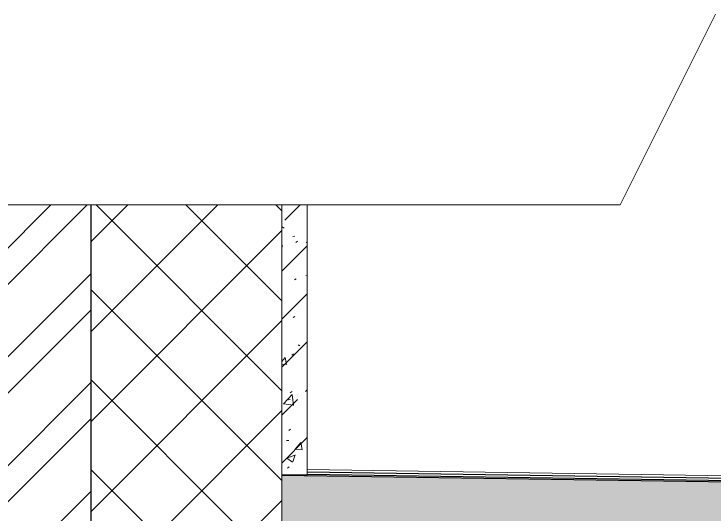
# Model space of a CAD drawing. Header units: millimetres. Extents: x -269418 to 201924, y -5890 to 98643.
# Drawn here: x 199399 to 199949, y 13019 to 13412 of the extents above; entities that cross this region are included whole.
import ezdxf

# ---------------------------------------------------------------- set-up
doc = ezdxf.new("R2010")
doc.units = ezdxf.units.MM
for name, color, linetype, lineweight in [('A-DETL-GENF', 7, 'Continuous', 9), ('A-ROOF-2', 7, 'Continuous', 25), ('A-ROOF-FNSH', 7, 'Continuous', 9), ('A-ROOF-PATT-1', 7, 'Continuous', 5), ('A-WALL', 7, 'Continuous', 5), ('A-WALL-13', 7, 'Continuous', 25), ('A-WALL-FNSH-1', 7, 'Continuous', 9), ('A-WALL-FNSH-5', 7, 'Continuous', 5), ('A-WALL-PATT-2', 7, 'Continuous', 5)]:
    doc.layers.add(name, color=color, linetype=linetype, lineweight=lineweight)
pattern_1 = [(45, (199793.91, 4305), (-37.71708, 37.71708), [53.34, -8.89, 1.778, -8.89]), (45, (199793.91, 4342.694), (-37.71708, 37.71708), []), (50, (199793.91, 4305), (63.7639, -5.57885), [6.667, -73.342]), (355, (199793.91, 4305), (-12.33488, 66.8695), [5.334, -58.674]), (100.451, (199799.223, 4304.535), (51.43036, 61.291), [5.667, -62.332]), (46.184, (199793.91, 4322.78), (94.8772, -14.71484), [10.001, -110.014]), (96.636, (199801.82, 4321.55), (83.0912, 86.5993), [8.5, -93.497]), (351.184, (199793.91, 4322.78), (83.092, 86.5993), [8.001, -88.011]), (21, (199802.8, 4318.335), (53.0645, -35.79273), [6.667, -73.342]), (326, (199802.8, 4318.335), (21.63066, 64.46546), [5.334, -58.674]), (71.451, (199807.22, 4315.35), (74.69646, 28.67237), [5.667, -62.332]), (37.5, (199793.91, 4305), (1.080413, 29.59427), [1.676, -56.286, 1.676, -57.887, -58.896]), (37.5, (199793.91, 4305), (1.080413, 29.59427), [-117.526, 1.676, -57.22]), (7.5, (199793.91, 4305), (23.38637, 35.06351), [1.676, -32.283, 1.676, -54.953, -22.447]), (7.5, (199793.91, 4305), (23.38637, 35.06351), [-90.589, 1.676, -20.771]), (327.5, (199774.084, 4305), (47.45657, -2.00547), [1.676, -20.549, 1.676, -67.666, -92.011]), (327.5, (199774.084, 4305), (47.45657, -2.00547), [-91.567, 1.676, -90.335]), (317.5, (199765.194, 4305), (51.84495, 8.89904), [1.676, -27.216, 1.676, -44.374, -65.341]), (317.5, (199765.194, 4305), (51.84495, 8.89904), [-74.943, 1.676, -63.665])]

# ---------------------------------------------------------------- blocks, each defined once
blk = doc.blocks.new('DET_L_Линия разрыва - М50-33048111-АР1_1_Вид Б')
at = {"layer": 'A-DETL-GENF'}
for p, q in [((85416.2, 13262.45), (85491.2, 13412.45)), ((84388.71, 13262.45), (85416.2, 13262.45))]:
    blk.add_line(p, q, dxfattribs=at)

msp = doc.modelspace()

# ---------------------------------------------------------------- hatches: boundary and pattern name
at = {"layer": 'A-ROOF-PATT-1'}
h = msp.add_hatch(dxfattribs=at)
h.set_pattern_fill('FP_146', color=256, style=0, pattern_type=2)
h.set_pattern_definition(pattern_1)
h.paths.add_polyline_path([(201203.08, 12985.61), (201203.08, 13025.61), (199609.39, 13049.65), (199609.39, 13009.65), (200290.06, 12999.38)], flags=0)
at = {"layer": 'A-WALL-PATT-2'}
h = msp.add_hatch(dxfattribs=at)
h.set_pattern_fill('FP_148', color=256, style=0, pattern_type=2)
h.set_pattern_definition([(45, (199793.91, 4305), (-42.76865, 42.76865), []), (45, (199822.42, 4305), (-42.76865, 42.76865), [])])
h.paths.add_polyline_path([(199459.39, 12520), (199459.39, 13262.45), (199209.39, 13262.45), (199209.39, 12520)], flags=0)
h = msp.add_hatch(dxfattribs=at)
h.set_pattern_fill('FP_145', color=256, style=0, pattern_type=2)
h.set_pattern_definition([(45, (199793.91, 4305), (-35.35534, 35.35534), []), (135, (199793.91, 4305), (-35.35534, -35.35534), [])])
h.paths.add_polyline_path([(199459.39, 12720), (199609.39, 12720), (199609.39, 13262.45), (199459.39, 13262.45)], flags=0)
h = msp.add_hatch(dxfattribs=at)
h.set_pattern_fill('FP_146', color=256, style=0, pattern_type=2)
h.set_pattern_definition(pattern_1)
h.paths.add_polyline_path([(199609.39, 13050.07), (199629.39, 13050.35), (199629.39, 13262.45), (199609.39, 13262.45)], flags=0)

# ---------------------------------------------------------------- linework, layer by layer
at = {"layer": 'A-ROOF-2'}
for p, q in [((201203.08, 13028.61), (199629.39, 13052.35)), ((201203.08, 13026.61), (199629.39, 13050.35)), ((201203.08, 13025.61), (199609.39, 13049.65))]:
    msp.add_line(p, q, dxfattribs=at)
at = {"layer": 'A-ROOF-FNSH'}
msp.add_line((201203.08, 13030.61), (199629.39, 13054.35), dxfattribs=at)
at = {"layer": 'A-WALL'}
for p, q in [((199459.39, 13262.45), (199459.39, 12720)), ((199609.39, 13262.45), (199609.39, 13050.07))]:
    msp.add_line(p, q, dxfattribs=at)
at = {"layer": 'A-WALL-13'}
msp.add_line((199459.39, 12520), (199459.39, 13262.45), dxfattribs=at)
at = {"layer": 'A-WALL-FNSH-1'}
for p, q in [((199609.39, 12720), (199609.39, 13050.07)), ((199609.39, 13050.07), (199629.39, 13050.07)), ((199629.39, 13050.07), (199629.39, 13054.35))]:
    msp.add_line(p, q, dxfattribs=at)
at = {"layer": 'A-WALL-FNSH-5'}
msp.add_line((199629.39, 13054.35), (199629.39, 13262.45), dxfattribs=at)

# ---------------------------------------------------------------- block references
at = {"layer": 'A-DETL-GENF'}
msp.add_blockref('DET_L_Линия разрыва - М50-33048111-АР1_1_Вид Б', (114459.39, 0), dxfattribs=at)

doc.saveas('drawing.dxf')
